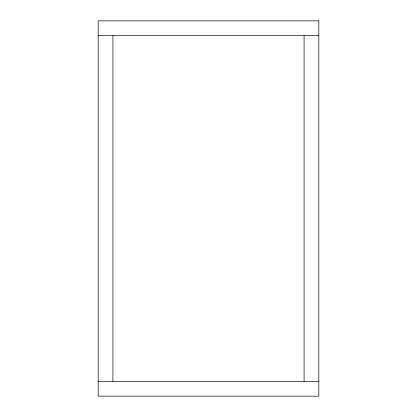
<?xml version="1.0" encoding="UTF-8"?>
<svg xmlns="http://www.w3.org/2000/svg" width="417" height="417" viewBox="0 0 417 417"><rect width="100%" height="100%" fill="white"/><g stroke="black" fill="none" stroke-linecap="round" stroke-linejoin="round"><path stroke-width="0.63" d="M98.162 35.612L318.838 35.612M98.162 381.388L318.838 381.388M304.071 35.612L304.071 381.388M112.929 35.612L112.929 381.388M318.838 20.85L98.162 20.85L98.162 396.15L318.838 396.15L318.838 20.85"/></g></svg>
